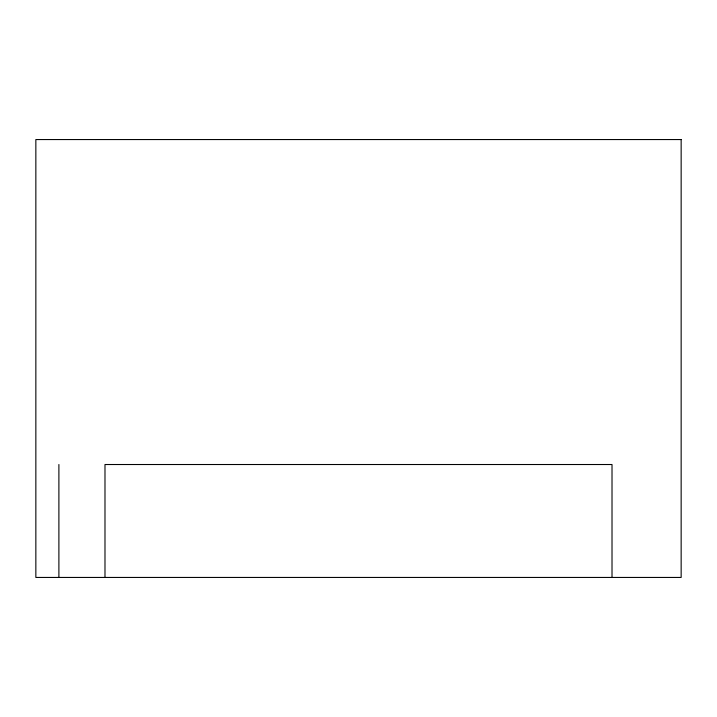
<?xml version="1.0" encoding="UTF-8"?>
<svg xmlns="http://www.w3.org/2000/svg" width="717" height="717" viewBox="0 0 717 717"><rect width="100%" height="100%" fill="white"/><g stroke="black" fill="none" stroke-linecap="round" stroke-linejoin="round"><path stroke-width="1.08" d="M612.013 577.445L612.013 464.517L104.987 464.517L104.987 577.445M58.893 464.517L58.893 577.445M681.15 139.555L35.85 139.555L35.85 577.445L681.15 577.445L681.15 139.555"/></g></svg>
